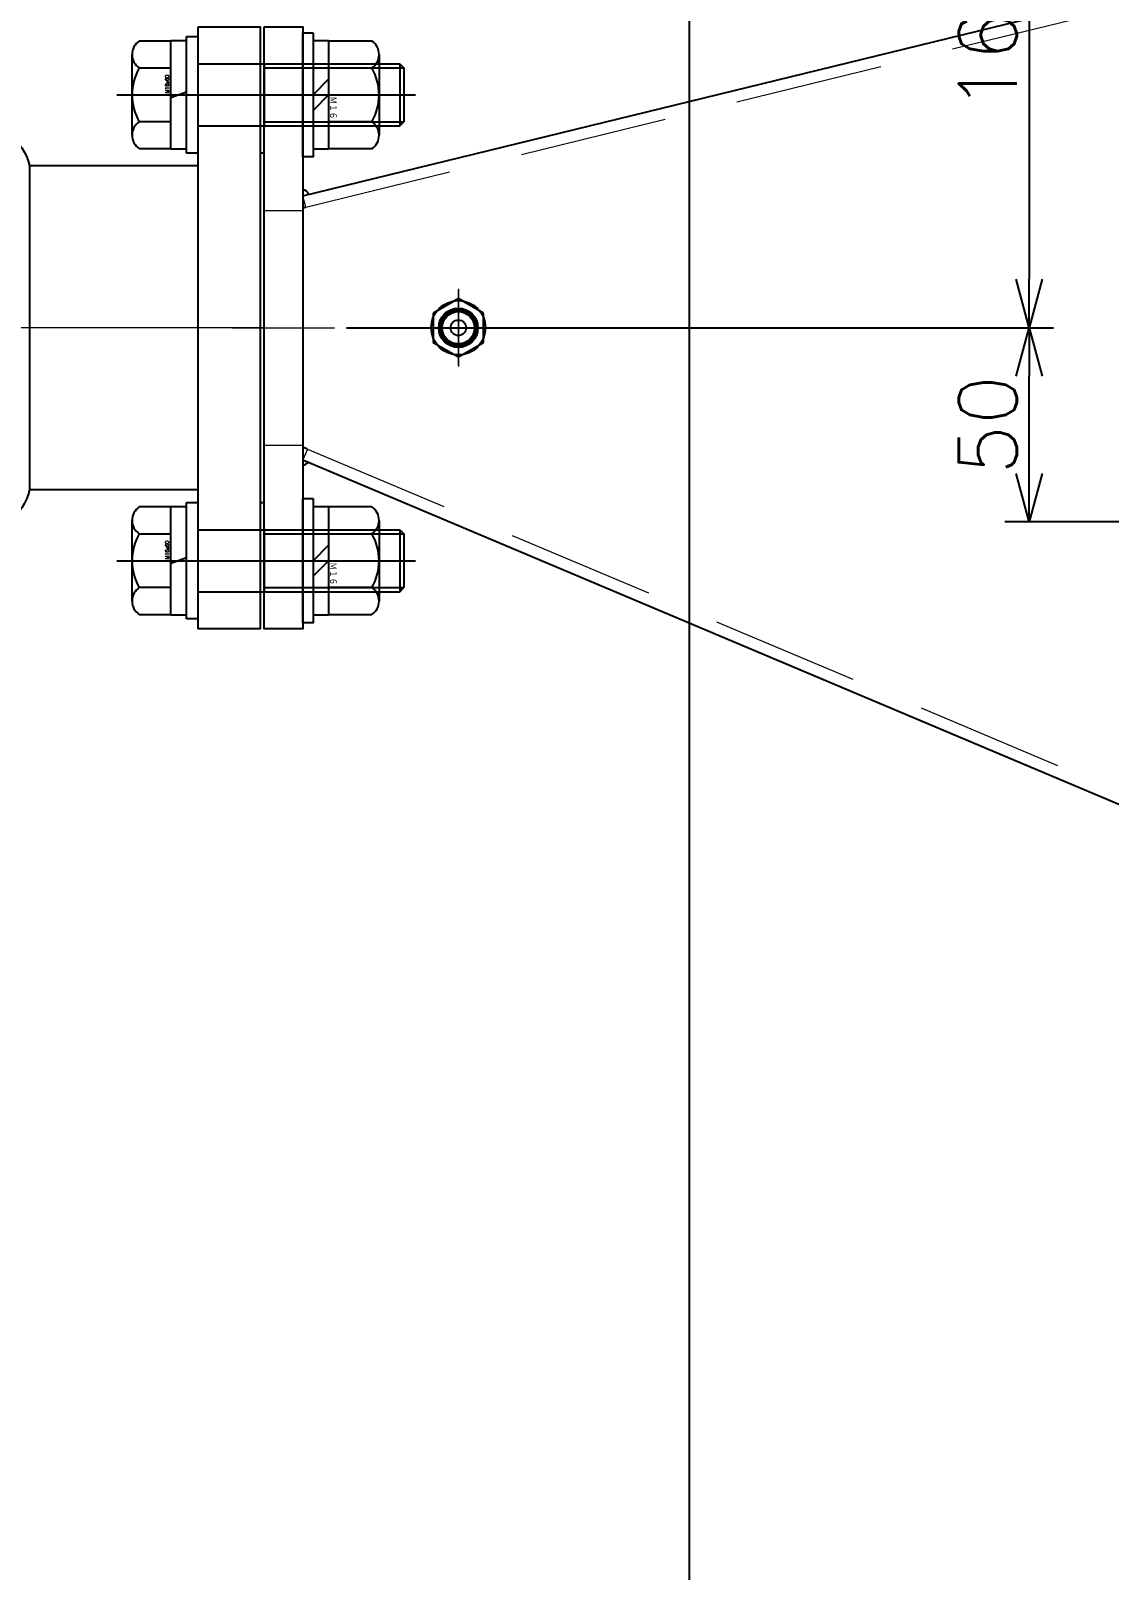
# Model space of a CAD drawing. Header units: millimetres. Extents: x -16130 to 36813, y -8099 to 27484.
# Drawn here: x 16331.3 to 16609, y 20561.2 to 20957.7 of the extents above; entities that cross this region are included whole.
import ezdxf

# ---------------------------------------------------------------- set-up
doc = ezdxf.new("R2010")
doc.units = ezdxf.units.MM
doc.header["$LTSCALE"] = 6
doc.header["$PDMODE"] = 99
doc.header["$PDSIZE"] = 1
doc.linetypes.add('CENTER2', pattern=[28.575, 19.05, -3.175, 3.175, -3.175])
doc.linetypes.add('HIDDEN', pattern=[9.525, 6.35, -3.175])
for name, color, linetype, lineweight in [('04_HIDDEN', 2, 'HIDDEN', 13), ('05_CENTER', 4, 'CENTER2', 13), ('08_DIM', 3, 'Continuous', 13)]:
    doc.layers.add(name, color=color, linetype=linetype, lineweight=lineweight)
doc.layers.add('10_DRAFT', color=8, linetype='Continuous', lineweight=0, plot=False)
doc.styles.add('KANJI0', font='txt.shx', dxfattribs={"width": 0.9, "height": 30, "bigfont": 'bigfont'})
doc.styles.add('KSS_TXT', font='txt.shx', dxfattribs={"bigfont": 'extfont2.shx'})
doc.dimstyles.new('KSS_DIM', dxfattribs={"dimtxt": 3, "dimasz": 2.5, "dimexe": 1.25, "dimexo": 0.625, "dimtad": 1, "dimdsep": 46, "dimtxsty": 'KSS_TXT', "dimblk": 'OPEN30', "dimcen": 0, "dimazin": 2, "dimtfac": 0.75, "dimtmove": 0, "dimatfit": 3, "dimldrblk": 'OPEN30', "dimfxl": 1, "dimtolj": 1, "dimarcsym": 0})

# ---------------------------------------------------------------- blocks, each defined once
blk = doc.blocks.new('A$C580236FF_1_1')
at = {"color": 0}
for radius in [7, 4.86, 4.28]:
    blk.add_circle((0, 0), radius, dxfattribs=at)
at = {"layer": '05_CENTER'}
for p, q in [((0, -9.75), (0, 9.75)), ((9.75, 0), (-9.75, 0))]:
    blk.add_line(p, q, dxfattribs=at)
blk = doc.blocks.new('A$C63605BD2_1_1_1')
at = {"color": 0}
for p, q in [((-490, 77), (-5.71, 195.41)), ((-490, 9), (-6.17, -195.26))]:
    blk.add_line(p, q, dxfattribs=at)
blk.add_lwpolyline([(-500, 120.5), (-490, 120.5), (-490, -34.5), (-500, -34.5)], close=True, dxfattribs=at)
at = {"color": 3}
for centre, radius, start, end in [((-490, 77), 1.5, 13.8582, 90), ((-490.75, 78.74), 4.88, 278.8311, 287.431), ((-490.91, 7.21), 5, 65.4564, 79.5156), ((-490, 9.19), 1.5, 270, 330.5665)]:
    blk.add_arc(centre, radius, start, end, dxfattribs=at)
at = {"layer": '04_HIDDEN'}
for p, q in [((-489.29, 74.09), (-5, 192.5)), ((-489.29, 74.09), (-490, 77)), ((-500, 73.25), (-490, 73.25)), ((-500, 12.75), (-490, 12.75)), ((-488.83, 11.76), (-490, 9)), ((-488.83, 11.76), (-5, -192.5))]:
    blk.add_line(p, q, dxfattribs=at)
at = {"layer": '05_CENTER'}
for p, q in [((-508.15, 103), (-481.88, 103)), ((-508.15, 43), (-481.88, 43)), ((-508.15, -17), (-481.88, -17))]:
    blk.add_line(p, q, dxfattribs=at)
blk.add_blockref('A$C580236FF_1_1', (-450, 43))
blk = doc.blocks.new('M16Nza_1_1_1_1')
at = {"color": 0}
for p, q in [((-13.85, 17.74), (-13.85, 6.6)), ((-10.39, 19.6), (10.39, 19.6)), ((-6.92, 6.6), (-6.92, 17.74)), ((6.93, 17.74), (6.93, 6.6)), ((13.85, 6.6), (13.85, 17.74)), ((-14, 2.6), (-14, 6.6)), ((-14, 6.6), (14, 6.6)), ((-4, 6.6), (0, 2.6)), ((0, 6.6), (4, 2.6)), ((14, 6.6), (14, 2.6))]:
    blk.add_line(p, q, dxfattribs=at)
at = {"color": 0, "linetype": 'CENTER2'}
blk.add_line((0, 0), (0, 19.6), dxfattribs=at)
at = {"color": 0}
blk.add_lwpolyline([(-16, 2.6), (16, 2.6), (16, 0), (-16, 0)], close=True, dxfattribs=at)
for centre, radius, start, end in [((-10.39, 15.44), 4.16, 33.626, 146.374), ((0, 5.75), 13.85, 60, 120), ((10.39, 15.44), 4.16, 33.626, 146.374)]:
    blk.add_arc(centre, radius, start, end, dxfattribs=at)
at = {"layer": '10_DRAFT', "style": 'KANJI0', "width": 0.82}
blk.add_text('Ｍ１６', height=1.714, dxfattribs=at).set_placement((0.41, 6.78))
blk = doc.blocks.new('A$C5136444F_1_1_1_1')
at = {"color": 0, "linetype": 'CENTER2'}
blk.add_line((0, 20.91), (0, -56), dxfattribs=at)
at = {"color": 0}
for p, q in [((-10.39, 17), (10.39, 17)), ((-13.85, 15.14), (-13.85, 7)), ((-6.92, 7), (-6.92, 15.14)), ((6.92, 15.14), (6.92, 7)), ((13.85, 7), (13.85, 15.14)), ((-14, 3), (-14, 7)), ((-14, 7), (14, 7)), ((0.73, 3), (-0.73, 7)), ((14, 7), (14, 3)), ((-15, 0), (-15, 3)), ((-15, 3), (15, 3)), ((-15, 0), (15, 0)), ((-8, 0), (-8, -51.92)), ((8, 0), (8, -51.92)), ((15, 3), (15, 0)), ((8, -17), (-8, -17)), ((-6.92, -17), (-6.92, -53)), ((6.92, -17), (6.92, -53)), ((8, -51.92), (-8, -51.92)), ((-8, -51.92), (-6.92, -53)), ((6.92, -53), (-6.92, -53)), ((8, -51.92), (6.92, -53))]:
    blk.add_line(p, q, dxfattribs=at)
for centre, radius, start, end in [((-10.39, 12.84), 4.16, 33.626, 146.374), ((0, 3.15), 13.85, 60, 120), ((10.39, 12.84), 4.16, 33.626, 146.374)]:
    blk.add_arc(centre, radius, start, end, dxfattribs=at)
at = {"layer": '10_DRAFT', "style": 'KANJI0', "width": 0.82}
blk.add_text('M16x60', height=1, dxfattribs=at).set_placement((0.41, 7.48))
blk = doc.blocks.new('A$C537B403B_1_1_1')
at = {"color": 0}
for p, q in [((-150, -45), (-150, 45)), ((-150, 45), (-149, 45)), ((0, 45), (-1, 45)), ((0, -45), (0, 45)), ((-133, 41.75), (-89.59, 41.75)), ((-89.59, 41.75), (-89.59, -41.75)), ((-60.41, 41.75), (-60.41, -41.75)), ((-60.41, 41.75), (-17, 41.75)), ((-133, -41.75), (-89.59, -41.75)), ((-60.41, -41.75), (-17, -41.75)), ((-149, -45), (-150, -45)), ((-1, -45), (0, -45))]:
    blk.add_line(p, q, dxfattribs=at)
for points in [[(-133, 77.5), (-149, 77.5), (-149, -77.5), (-133, -77.5)], [(-1, 77.5), (-17, 77.5), (-17, -77.5), (-1, -77.5)]]:
    blk.add_lwpolyline(points, close=True, dxfattribs=at)
for centre, start, end in [((-75, 38.25), 13.4934, 166.5066), ((-75, -38.25), 193.4934, 346.5066)]:
    blk.add_arc(centre, 15, start, end, dxfattribs=at)
at = {"layer": '05_CENTER'}
for p, q in [((-123.77, 60), (-157.96, 60)), ((-75, -61.54), (-75, 61.54)), ((8.23, 60), (-25.96, 60)), ((-150, 0), (0, 0)), ((-123.77, -60), (-157.96, -60)), ((8.23, -60), (-25.96, -60))]:
    blk.add_line(p, q, dxfattribs=at)
blk = doc.blocks.new('HTK1611b_1_1')
at = {"color": 0}
for p, q in [((0, 7.505553), (-6.5, 3.752776)), ((6.5, 3.752776), (0, 7.505553)), ((-6.5, 3.752776), (-6.5, -3.752777)), ((6.5, -3.752777), (6.5, 3.752776)), ((-6.5, -3.752777), (0, -7.505554)), ((0, -7.505554), (6.5, -3.752777))]:
    blk.add_line(p, q, dxfattribs=at)
for radius in [5.059525, 4.727852, 4.160402, 2]:
    blk.add_circle((0, 0), radius, dxfattribs=at)
at = {"layer": '05_CENTER', "color": 0}
for p, q in [((0, 10), (0, -10)), ((-10, 0), (10, 0))]:
    blk.add_line(p, q, dxfattribs=at)
blk = doc.blocks.new('A$C5957702E_1_1')
blk.add_blockref('A$C63605BD2_1_1_1', (-3, -192))
at = {"color": 4, "xscale": -1}
blk.add_blockref('A$C537B403B_1_1_1', (-653, -149), dxfattribs=at)
for name, p, rotation in [('A$C5136444F_1_1_1_1', (-520, -89), 90), ('M16Nza_1_1_1_1', (-493, -89), 270), ('A$C5136444F_1_1_1_1', (-520, -209), 90), ('M16Nza_1_1_1_1', (-493, -209), 270)]:
    blk.add_blockref(name, p, dxfattribs=dict(rotation=rotation))
at = {"color": 4}
blk.add_blockref('HTK1611b_1_1', (-453, -149), dxfattribs=at)
blk = doc.blocks.new('_Open30')
at = {"color": 0, "linetype": 'ByBlock', "lineweight": -2}
for p, q in [((-1, 0.268), (0, 0)), ((0, 0), (-1, -0.268)), ((0, 0), (-1, 0))]:
    blk.add_line(p, q, dxfattribs=at)
blk = doc.blocks.new('*D2006')
at = {"layer": '08_DIM', "color": 0, "lineweight": -2, "transparency": 16777216}
for p, q in [((16881.26, 21050.72), (16582.08, 21050.72)), ((16588.33, 21038.22), (16588.33, 20893.72)), ((16412.63, 20881.22), (16594.58, 20881.22))]:
    blk.add_line(p, q, dxfattribs=at)
at = {"layer": 'Defpoints', "color": 0, "transparency": 16777216}
for p in [(16884.38, 21050.72), (16409.5, 20881.22), (16588.33, 20881.22)]:
    blk.add_point(p, dxfattribs=at)
at = {"layer": '08_DIM', "color": 0, "lineweight": -2, "transparency": 16777216, "xscale": 12.5, "yscale": 12.5, "zscale": 12.5}
for p, rotation in [((16588.33, 21050.72), 90), ((16588.33, 20881.22), 270)]:
    blk.add_blockref('_Open30', p, dxfattribs=dict(at, rotation=rotation))
at = {"layer": '08_DIM', "color": 0, "transparency": 16777216, "insert": (16577.7, 20965.97), "char_height": 15, "attachment_point": 5, "rotation": 90, "style": 'KSS_TXT'}
blk.add_mtext('\\A1;169.5', dxfattribs=at)
blk = doc.blocks.new('*D2074')
at = {"layer": '08_DIM', "color": 0, "lineweight": -2, "transparency": 16777216}
for p, q in [((15934.38, 20833.05), (15934.38, 21364.93)), ((16799.38, 21184.35), (16799.38, 21364.93)), ((16786.88, 21358.68), (15946.88, 21358.68))]:
    blk.add_line(p, q, dxfattribs=at)
at = {"layer": 'Defpoints', "color": 0, "transparency": 16777216}
for p in [(15934.38, 21358.68), (16799.38, 21181.22), (15934.38, 20829.92)]:
    blk.add_point(p, dxfattribs=at)
at = {"layer": '08_DIM', "color": 0, "lineweight": -2, "transparency": 16777216, "xscale": 12.5, "yscale": 12.5, "zscale": 12.5, "rotation": 180}
blk.add_blockref('_Open30', (15934.38, 21358.68), dxfattribs=at)
at = {"layer": '08_DIM', "color": 0, "lineweight": -2, "transparency": 16777216, "xscale": 12.5, "yscale": 12.5, "zscale": 12.5}
blk.add_blockref('_Open30', (16799.38, 21358.68), dxfattribs=at)
at = {"layer": '08_DIM', "color": 0, "transparency": 16777216, "insert": (16366.88, 21369.31), "char_height": 15, "attachment_point": 5, "style": 'KSS_TXT'}
blk.add_mtext('\\A1;865', dxfattribs=at)
blk = doc.blocks.new('*D2805')
at = {"layer": '08_DIM', "color": 0, "lineweight": -2, "transparency": 16777216}
for p, q in [((16412.63, 20881.22), (16594.58, 20881.22)), ((16588.33, 20843.72), (16588.33, 20868.72)), ((16766.26, 20831.22), (16582.08, 20831.22))]:
    blk.add_line(p, q, dxfattribs=at)
at = {"layer": 'Defpoints', "color": 0, "transparency": 16777216}
for p in [(16409.5, 20881.22), (16588.33, 20881.22), (16769.38, 20831.22)]:
    blk.add_point(p, dxfattribs=at)
at = {"layer": '08_DIM', "color": 0, "lineweight": -2, "transparency": 16777216, "xscale": 12.5, "yscale": 12.5, "zscale": 12.5}
for p, rotation in [((16588.33, 20881.22), 90), ((16588.33, 20831.22), 270)]:
    blk.add_blockref('_Open30', p, dxfattribs=dict(at, rotation=rotation))
at = {"layer": '08_DIM', "color": 0, "transparency": 16777216, "insert": (16577.7, 20856.22), "char_height": 15, "attachment_point": 5, "rotation": 90, "style": 'KSS_TXT'}
blk.add_mtext('\\A1;50', dxfattribs=at)
blk = doc.blocks.new('*D3089')
at = {"layer": '08_DIM', "color": 0, "lineweight": -2, "transparency": 16777216}
for p, q in [((16571.18, 21233.22), (16494.54, 21233.22)), ((16500.79, 21220.72), (16500.79, 18918.72)), ((16571.18, 18906.22), (16494.54, 18906.22))]:
    blk.add_line(p, q, dxfattribs=at)
at = {"layer": 'Defpoints', "color": 0, "transparency": 16777216}
for p in [(16574.3, 21233.22), (16500.79, 18906.22), (16574.3, 18906.22)]:
    blk.add_point(p, dxfattribs=at)
at = {"layer": '08_DIM', "color": 0, "lineweight": -2, "transparency": 16777216, "xscale": 12.5, "yscale": 12.5, "zscale": 12.5}
for p, rotation in [((16500.79, 21233.22), 90), ((16500.79, 18906.22), 270)]:
    blk.add_blockref('_Open30', p, dxfattribs=dict(at, rotation=rotation))
at = {"layer": '08_DIM', "color": 0, "transparency": 16777216, "insert": (16490.17, 20069.72), "char_height": 15, "attachment_point": 5, "rotation": 90, "style": 'KSS_TXT'}
blk.add_mtext('\\A1;2327', dxfattribs=at)

msp = doc.modelspace()

# ---------------------------------------------------------------- block references
msp.add_blockref('A$C5957702E_1_1', (16894.38329, 21030.22052))

# ---------------------------------------------------------------- dimensions: what is measured, and where the dimension line sits
at = {"layer": '08_DIM'}
dim = msp.add_linear_dim(base=(15934.38329, 21358.67645), p1=(16799.38329, 21181.22052), p2=(15934.38329, 20829.92052), dimstyle='KSS_DIM', override={"dimscale": 5}, dxfattribs=at)
dim.commit()
dim.dimension.update_dxf_attribs({"geometry": '*D2074', "text_midpoint": (16366.88329, 21369.31187)})
at = {"layer": '08_DIM', "color": 1}
dim = msp.add_linear_dim(base=(16500.79016, 18906.22052), p1=(16574.30226, 21233.22052), p2=(16574.30226, 18906.22052), angle=90, dimstyle='KSS_DIM', override={"dimscale": 5}, dxfattribs=at)
dim.commit()
dim.dimension.update_dxf_attribs({"geometry": '*D3089', "text_midpoint": (16490.16516, 20069.72052)})
at = {"layer": '08_DIM'}
for p1, picture, middle in [((16884.38329, 21050.72052), '*D2006', (16577.69861, 20965.97052)), ((16769.38329, 20831.22052), '*D2805', (16577.69861, 20856.22052))]:
    dim = msp.add_linear_dim(base=(16588.33403, 20881.22052), p1=p1, p2=(16409.50422, 20881.22052), angle=90, dimstyle='KSS_DIM', override={"dimscale": 5}, dxfattribs=at)
    dim.commit()
    dim.dimension.update_dxf_attribs({"geometry": picture, "text_midpoint": middle})

doc.saveas('drawing.dxf')
